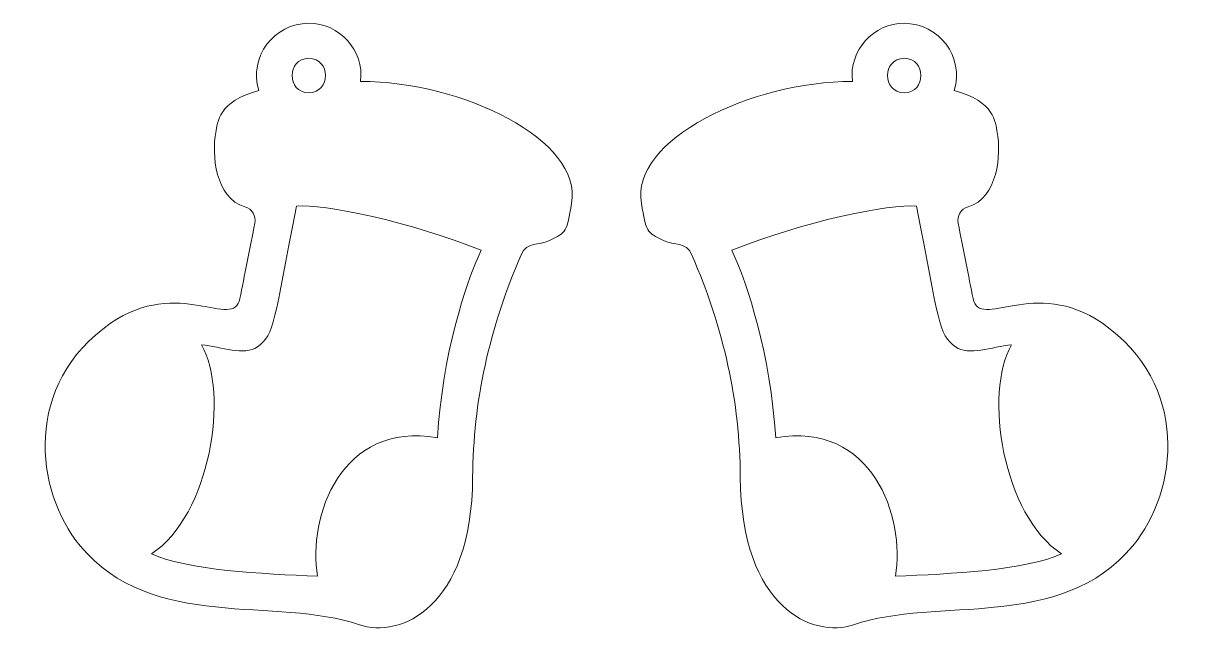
# Model space of a CAD drawing. Header units: inches. Extents: x 0.12 to 3.95, y -0.03 to 1.99.
import ezdxf

# ---------------------------------------------------------------- set-up
doc = ezdxf.new("R2010")
doc.units = ezdxf.units.IN
doc.header["$MEASUREMENT"] = 0
doc.layers.add('_U+0421_U+043B_U+043E_U+0439 1', color=7, linetype='Continuous')

msp = doc.modelspace()

# ---------------------------------------------------------------- linework, layer by layer
at = {"layer": '_U+0421_U+043B_U+043E_U+0439 1', "color": 12, "lineweight": 9, "true_color": 0xe30613}
for points, knots in [([(0.3055, 0.2756), (0.5413, -0.0088), (0.9506, 0.1103), (1.2228, 0.0161), (1.3548, -0.0296), (1.5924, 0.0706), (1.5947, 0.501), (1.5961, 0.7477), (1.6488, 0.9891), (1.7541, 1.2316), (1.7733, 1.2758), (1.812, 1.262), (1.8454, 1.2778), (1.9047, 1.3056), (1.9034, 1.3082), (1.9197, 1.4007), (1.9564, 1.6093), (1.5595, 1.8012), (1.2268, 1.8016), (1.2382, 1.9045), (1.1576, 1.9922), (1.0563, 1.9922), (0.9418, 1.9922), (0.859, 1.8818), (0.892, 1.7714), (0.7588, 1.7357), (0.7569, 1.6668), (0.7507, 1.6339), (0.7376, 1.5635), (0.7485, 1.417), (0.8469, 1.3895), (0.8701, 1.383), (0.8837, 1.3588), (0.8791, 1.3352), (0.8642, 1.2591), (0.8438, 1.1559), (0.8303, 1.0879), (0.8093, 0.9814), (0.6292, 1.1616), (0.4054, 1.0066), (0.1188, 0.808), (0.1548, 0.4574), (0.3055, 0.2756)], [0, 0, 0, 0, 1, 1, 1, 2, 2, 2, 3, 3, 3, 4, 4, 4, 5, 5, 5, 6, 6, 6, 7, 7, 7, 8, 8, 8, 9, 9, 9, 10, 10, 10, 11, 11, 11, 12, 12, 12, 13, 13, 13, 14, 14, 14, 14]), ([(3.6633, 1.0065), (3.4395, 1.1616), (3.2594, 0.9814), (3.2383, 1.0879), (3.2248, 1.1559), (3.2045, 1.2591), (3.1895, 1.3352), (3.1849, 1.3588), (3.1985, 1.383), (3.2218, 1.3895), (3.3202, 1.417), (3.331, 1.5634), (3.3179, 1.6339), (3.3118, 1.6668), (3.3098, 1.7357), (3.1767, 1.7714), (3.2097, 1.8818), (3.1268, 1.9922), (3.0123, 1.9922), (2.9111, 1.9922), (2.8305, 1.9045), (2.8419, 1.8015), (2.5091, 1.8012), (2.1122, 1.6093), (2.149, 1.4007), (2.1652, 1.3082), (2.1639, 1.3056), (2.2232, 1.2778), (2.2567, 1.262), (2.2954, 1.2758), (2.3146, 1.2315), (2.4198, 0.9891), (2.4726, 0.7477), (2.4739, 0.501), (2.4763, 0.0706), (2.7138, -0.0296), (2.8459, 0.0161), (3.118, 0.1103), (3.5274, -0.0088), (3.7631, 0.2756), (3.9138, 0.4574), (3.9498, 0.808), (3.6633, 1.0065)], [0, 0, 0, 0, 1, 1, 1, 2, 2, 2, 3, 3, 3, 4, 4, 4, 5, 5, 5, 6, 6, 6, 7, 7, 7, 8, 8, 8, 9, 9, 9, 10, 10, 10, 11, 11, 11, 12, 12, 12, 13, 13, 13, 14, 14, 14, 14]), ([(1.0563, 1.7641), (0.9835, 1.7641), (0.9834, 1.8772), (1.0563, 1.8772), (1.1291, 1.8772), (1.1292, 1.7641), (1.0563, 1.7641)], [0, 0, 0, 0, 1, 1, 1, 2, 2, 2, 2]), ([(3.0123, 1.8772), (3.0852, 1.8772), (3.0851, 1.7641), (3.0123, 1.7641), (2.9394, 1.7641), (2.9395, 1.8772), (3.0123, 1.8772)], [0, 0, 0, 0, 1, 1, 1, 2, 2, 2, 2]), ([(0.5401, 0.2492), (0.7322, 0.3754), (0.7963, 0.777), (0.704, 0.9359), (0.7698, 0.9294), (0.8443, 0.8982), (0.8877, 0.9293), (0.9462, 0.9713), (0.9403, 1.0104), (1.0161, 1.3912), (1.1022, 1.4013), (1.3923, 1.3392), (1.6224, 1.2467), (1.5696, 1.1323), (1.4964, 0.9047), (1.4787, 0.6302), (1.1627, 0.6863), (1.0516, 0.3698), (1.0855, 0.1757), (0.9037, 0.1833), (0.6569, 0.1946), (0.5401, 0.2492)], [0, 0, 0, 0, 1, 1, 1, 2, 2, 2, 3, 3, 3, 4, 4, 4, 5, 5, 5, 6, 6, 6, 7, 7, 7, 7]), ([(2.9832, 0.1757), (3.0171, 0.3698), (2.906, 0.6863), (2.59, 0.6302), (2.5722, 0.9047), (2.4991, 1.1323), (2.4462, 1.2467), (2.6763, 1.3392), (2.9665, 1.4013), (3.0526, 1.3912), (3.1283, 1.0104), (3.1224, 0.9713), (3.181, 0.9293), (3.2243, 0.8982), (3.2989, 0.9294), (3.3647, 0.9359), (3.2724, 0.777), (3.3364, 0.3754), (3.5286, 0.2492), (3.4118, 0.1946), (3.165, 0.1833), (2.9832, 0.1757)], [0, 0, 0, 0, 1, 1, 1, 2, 2, 2, 3, 3, 3, 4, 4, 4, 5, 5, 5, 6, 6, 6, 7, 7, 7, 7])]:
    msp.add_open_spline(points, degree=3, knots=knots, dxfattribs=at)

doc.saveas('drawing.dxf')
